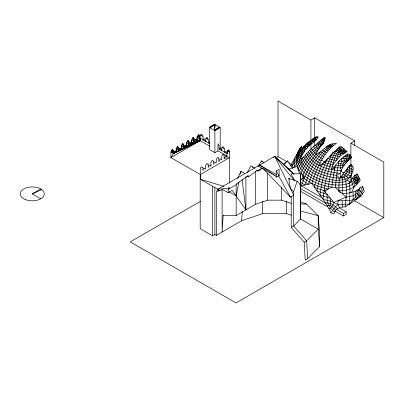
<?xml version="1.0" encoding="UTF-8"?>
<svg xmlns="http://www.w3.org/2000/svg" width="404" height="404" viewBox="0 0 404 404"><rect width="100%" height="100%" fill="white"/><g stroke="black" fill="none" stroke-linecap="round" stroke-linejoin="round"><path stroke-width="0.61" d="M298.404 151.298L298.531 151.47C296.364 175.083 327.043 185.365 345.859 181.578L350.859 176.321L352.864 171.488L353.02 169.539L351.581 168.791C345.93 168.534 342.794 173.589 340.693 177.962L340.072 173.372C342.052 167.337 345.965 162.282 350.818 158.262L350.904 155.606L349.637 154.197L347.501 154.01L343.774 156.752L338.926 161.07L336.552 175.407L335.406 187.678L338.855 190.658C347.435 191.294 355.944 187.668 360.252 180.053L357.035 173.841L355.682 174.972C357.419 186.653 343.92 188.355 335.406 187.678C325.498 186.663 315.665 183.552 307.353 177.992C295.496 171.306 292.193 156.202 301.924 146.248L299.824 148.581L290.718 165.62M320.433 146.743L323.806 142.88L325.26 137.885L324.109 137.663C313.873 145.799 304.015 154.914 297.132 166.256M294.9 180.699L290.865 173.806L300.541 173.791L300.556 219.054L293.658 225.993L291.218 227.407L304.192 242.228L305.257 260.035L307.696 258.616L319.7 246.546L319.635 232.623L318.185 215.66L306.469 204.01L300.086 201.899M328.866 208.924C331.755 208.116 333.214 205.156 333.916 202.47L338.158 200.475L342.087 200.778L342.365 207.025C338.38 207.358 334.901 210.05 333.825 213.928L330.916 212.817C326.169 202 318.211 193.243 311.853 183.431L304.111 178.573L302.975 174.452L308.626 163.878L316.004 154.202L318.301 149.475L320.993 145.309L323.806 142.88C322.564 141.137 323.978 139.122 325.26 137.885M200.187 174.609L200.187 228.699L212.666 235.865L214.877 234.583L216.302 235.406L241.658 220.685L262.509 213.696L262.812 201.116M345.445 206.858L361.03 196.086L364.221 191.476L362.777 186.592L360.121 187.633L357.51 190.769L356.863 193.132L355.348 194.465L352.909 195.849L346.137 197.147L342.476 193.829L342.693 184.795L342.087 176.003L343.95 176.194C348.218 185.658 345.839 196.798 345.445 206.858L342.365 207.025M300.177 181.957L304.894 185.047L311.853 183.431C316.544 168.443 323.316 152.672 336.487 143.248L330.194 144.279L329.947 146.066C316.817 154.929 309.777 170.432 304.894 185.047L300.253 186.178M362.428 194.102L361.711 192.304L360.626 191.163C358.176 190.031 355.53 191.319 353.116 191.91L353.187 199.632L349.576 204.126L337.805 204.384L330.497 201.066L323.427 199.445C323.66 189.092 326.104 178.922 328.871 168.988C331.527 160.837 333.588 151.722 340.567 146.051L347.081 151.556L339.607 156.621L332.82 164.923L330.028 176.841L327.957 189.163L324.089 190.784L314.226 187.209L317.579 175.467L322.286 164.125L327.664 158.464L331.694 154.899L332.734 152.874L337.577 149.051L342.441 147.495M223.826 215.074L223.18 215.453L222.114 232.032L222.114 189.693M241.658 220.685L242.254 211.474M351.288 173.437L351.581 168.791L352.263 166.1L351.238 164.494L349.197 165.665L345.597 170.806L347.354 171.998L351.288 173.437L350.859 176.321C338.436 184.593 321.776 178.376 310.161 171.311C302.455 166.423 297.117 156.096 301.419 147.309M349.576 204.126L349.98 189.102L349.197 183.174L351.349 179.331L354.535 175.573L355.682 174.972M214.877 124.513L214.357 130.315L219.549 127.194L219.7 127.841L219.7 127.189L215.509 129.623L215.509 130.275L219.549 127.194L214.903 130.623L214.903 152.646L209.595 149.596L209.595 127.578L214.877 124.513L220.185 127.558L220.185 148.975M301.056 148.137C292.991 156.818 299.268 170.392 308.237 175.73C315.332 180.603 323.69 183.386 332.139 184.729C339.653 185.481 348.925 185.421 354.48 179.573L354.535 175.573M203.111 139.834L203.111 136.517L200.187 134.84L200.187 140.648L181.26 149.137L181.573 145.642L182.159 143.991L182.906 143.556L183.497 144.526L183.78 147.677L200.187 140.648L209.954 146.258M339.552 207.681L337.805 204.384L338.158 200.475L346.137 197.147M210.024 143.804L200.187 138.153L199.687 138.446L199.192 135.416L198.571 134.466L200.187 140.648L186.416 146.147L186.769 142.627L187.486 140.9L188.143 140.516L188.688 141.511L189.047 144.617L200.187 140.648L198.571 134.466L197.339 136.491L197.006 140.001L173.523 153.631L170.912 157.636L200.339 174.538L229.613 157.55L224.104 158.252L224.104 154.939L223.806 155.111L223.266 154.116L222.629 154.485L221.756 156.303L221.756 159.62L221.271 159.898L220.635 158.752L219.902 159.176L219.322 161.029L218.827 161.317L218.827 158.004L218.488 158.196L217.928 157.212L217.291 157.585L216.317 159.459L216.317 162.772L215.928 162.999L215.251 161.878L214.504 162.312L213.61 164.347L213.61 161.029L213.166 161.287L212.519 160.353L211.767 160.787L210.949 162.575L210.949 165.887L210.57 166.11L209.888 164.994L209.166 165.408L208.206 167.478L208.206 164.165L207.777 164.413L207.136 163.479L206.353 163.933L205.591 165.68L205.591 168.998L205.166 169.246L204.454 168.145L203.631 168.619L202.899 170.559L202.899 167.246L202.318 167.584L201.485 166.756L200.909 167.089L200.339 168.731L200.339 179.245L217.837 189.294L229.613 188.072L228.134 189.41L228.134 192.683L222.771 189.602L217.973 191.193L217.973 188.673M200.187 140.648L180.871 149.364L180.28 148.192L179.639 148.566L178.982 150.46L200.187 140.648L184.148 147.46L184.785 145.576L186.072 146.344L200.187 140.648L178.654 150.652L178.245 147.571L177.735 146.561L177.058 146.955L176.508 148.581L176.099 148.818L176.099 152.131L200.187 140.648L189.37 144.43L190.042 142.526L191.274 143.329L200.187 140.648L175.689 152.374L175.048 151.232L174.427 151.591L173.806 153.464L200.187 140.648L194.582 141.41L195.374 139.431L196.824 140.102L200.187 140.648L173.523 153.631L173.053 150.586L172.493 149.601L171.786 150.01L171.316 151.591L170.912 151.828L170.912 157.636L200.187 140.648L197.006 140.001L197.006 136.683L197.339 136.491L200.187 140.648L191.597 143.142L191.971 139.607L192.678 137.885L193.455 137.436L194.213 141.622L200.187 140.648L198.132 134.724M292.557 168.301L291.981 165.741L294.173 161.191L297.314 157.797L301.273 152.601L305.747 148.581L305.959 146.667L310.489 140.749L311.984 143.41C303.838 149.99 298.94 159.56 291.158 166.438M313.908 141.536L314.342 138.335L316.115 136.956L318.13 136.941L316.635 139.658L311.984 143.41L309.888 144.592L309.661 145.435L307.242 145.051L306.086 144.228C301.147 148.01 299.657 154.772 294.657 158.434C293.925 161.337 294.001 164.463 295.092 167.266M176.099 152.131L176.508 148.581L178.654 150.652L178.654 147.334L178.245 147.571M325.695 192.647L326.023 189.976M357.035 173.841C356.298 180.27 354.616 186.653 351.51 192.349M353.02 169.539L353.278 167.7L352.263 166.1L347.061 168.377L348.187 170.836L352.864 171.488M215.352 124.785L214.357 130.315L214.332 124.174L210.1 126.634L210.1 127.285L210.161 127.901L214.332 124.826M238.961 181.83L236.153 195.889L245.925 209.863L245.925 176.73M240.794 172.659L241.037 171.437L244.784 173.589M349.637 154.197L349.334 155.661L349.531 158.11L350.818 158.262L351.384 157.676L349.314 156.873L343.774 156.752L344.238 160.216L345.299 161.363L346.799 162.11M347.081 151.556L345.395 152L343.158 151.182L340.623 151.071C337.643 153.318 337.406 157.424 336.456 160.752L327.664 158.464C322.569 168.705 318.887 179.669 316.938 190.946L327.301 194.511L333.916 202.47M299.824 148.581L299.46 150.51L299.975 151.924L305.959 146.667L307.681 146.571C309.388 143.107 312.903 140.501 316.635 139.658M303.131 147.293L302.748 149.515L302.859 152.97C300.722 158.59 297.152 163.569 292.981 167.862M358.045 175.629L356.222 183.179L356.267 185.007M346.142 151.768C337.335 145.379 334.249 158.883 332.82 164.923L325.589 162.837M315.388 139.9L315.782 138.506L315.63 137.85L315.12 137.713L313.706 138.219L311.701 139.88L317.019 136.895M307.681 146.571L307.267 147.96L305.747 148.581M360.121 187.633C358.893 192.112 357.05 196.783 353.187 199.632L349.834 200.556L342.087 200.778M300.788 147.43L300.531 149.551L297.602 154.318L296.177 155.651M293.658 191.607L297.107 181.265L288.714 178.482L290.425 188.577L293.658 191.607L293.658 225.993L306.631 240.814L307.696 258.616M236.577 183.598L236.153 184.754L236.153 215.534L223.18 215.453M239.976 174.331L241.037 171.437L237.512 178.452M330.194 144.279C315.196 153.257 306.979 169.872 301.349 185.815L300.424 185.269M332.78 143.773L332.285 144.95L325.018 151.97L318.044 161.928L312.454 172.811L308.368 184.295L300.793 179.124L300.344 180.118M206.298 138.35L206.747 137.294L207.419 137.683L207.934 139.289M219.7 149.364L220.215 148.147L220.857 148.51L221.422 150.354M349.531 158.11L341.592 158.848L341.789 161.292C340.224 164.105 339.744 167.594 341.42 170.478C328.417 170.453 313.145 165.807 306.813 153.464M358.888 177.21L357.394 180.689L357.707 183.31M339.577 147.026L341.723 149.263L341.966 150.182L340.602 153.146L339.607 156.621L331.694 154.899C325.745 167.483 321.614 181.002 319.993 194.844L330.679 198.349L330.432 205.282L335.754 210.232M203.485 140.047L204.035 138.85L204.692 139.228L205.313 141.102M302.45 178.846L303.54 176.513M362.777 186.592L356.823 199.101L353.187 199.632M247.283 172.781L250.813 165.766L255.182 168.276M363.494 188.905L360.03 195.768L356.823 199.101L355.767 197.283L355.348 194.465L355.56 191.208L358.813 189.203M200.773 135.178L201.323 134.184L202.01 134.577L202.54 136.193M208.787 143.097L209.434 141.95M299.51 170.523C304.621 160.605 311.959 151.879 320.993 145.309L319.145 141.86M225.023 152.419L225.695 151.293L226.397 151.697L226.902 153.5M359.605 178.664L357.429 181.992L356.222 183.179L355.081 183.517L354.187 182.537L353.237 178.432L355.677 177.533L356.52 177.654L358.03 179.219L359.015 181.669M302.995 177.679L301.116 172.533C304.975 164.59 310.065 157.212 316.504 151.136L313.363 146.374C317.862 144.809 322.018 142.041 324.109 137.663M298.172 168.428C304.131 157.611 312.868 148.475 323.372 142.011M333.275 168.69L335.365 165.382L338.926 161.07L341.789 161.292L345.91 163.13M301.642 155.646L304.323 151.505L303.924 146.288M330.916 212.817L333.936 208.585L337.805 204.384M227.866 150.737L228.502 149.793L229.002 150.081L229.613 151.742L229.613 183.088M258.166 166.15L261.691 160.923L263.994 162.792M348.187 170.836L343.95 176.194M310.03 141.011C307.202 143.45 304.934 146.743 301.854 149.041C300.748 152.081 301.965 155.353 300.424 158.328L302.384 158.53C307.035 169.433 319.185 174.427 330.028 176.841C339.102 179.386 353.217 178.982 349.197 165.665M222.336 147.561L223.013 146.642L223.569 146.96L224.185 148.621M316.504 151.136L318.301 149.475L322.559 144.011L321.609 141.592L320.417 140.764M329.679 156.681C332.588 151.525 338.613 149.586 344.158 148.914L342.309 153.363L340.052 154.717L332.734 152.874M283.926 164.529L287.552 160.883L292.501 168.185M309.111 141.541L306.086 144.228M256.671 170.326L258.126 171.109L261.716 167.988M273.291 157.555L274.68 156.308L288.961 169.2M345.688 150.253L344.455 151.556L344.011 153.606L338.946 152.818L335.795 151.202M316.115 136.956C314.59 137.411 313.226 138.749 312.585 140.203L313.075 142.425M283.391 164.266L287.552 160.883M308.373 152.005C311.024 156.803 315.211 160.63 320.094 163.075L320.099 165.802L326.604 160.63L333.457 162.61M313.706 138.219L315.322 137.173M246.905 176.038L248.369 176.881L257.914 169.847L258.126 171.109M301.404 158.429L303.803 156.747C309.403 169.16 324.059 173.745 336.552 175.407L339.259 177.982L338.855 190.658L342.476 193.829L346.253 193.531L353.116 191.91M318.13 136.941L314.155 139.431L311.014 140.612M258.934 170.493L262.489 168.281M173.053 150.586L173.523 150.313L173.523 153.631L170.912 151.828M183.497 144.526L183.78 144.359L183.78 147.677L181.573 145.642L181.26 145.824L181.26 149.137M188.688 141.511L189.047 141.304L189.047 144.617L186.769 142.627L186.416 142.829L186.416 146.147M193.844 138.516L194.213 138.304L194.213 141.622L191.971 139.607L191.597 139.824L191.597 143.142M199.192 135.416L199.687 135.128L199.687 138.446M184.785 145.576L185.603 145.107L186.072 146.344M190.042 142.526L190.764 142.107L191.274 143.329M195.374 139.431L196.152 138.981L196.824 140.102M220.185 127.558L214.903 130.623L209.595 127.578M214.903 152.646L217.973 150.864L217.973 143.748L219.079 145.692L219.079 149.005L227.346 153.752M224.104 158.252L224.68 157.919L225.351 156.015L225.998 155.641L226.594 156.813L226.891 156.636L226.891 153.323L227.417 153.02L228.002 151.364L228.669 150.98L229.235 151.965L229.613 151.742L227.346 150.439L227.346 153.202M217.837 189.294L274.68 156.308L293.834 174.068M217.973 191.193L219.301 190.42M228.134 189.41L236.153 184.754L238.592 182.552L248.142 175.518L248.369 176.881M228.134 192.683L232.143 190.355L236.153 195.889L229.134 191.855M276.19 170.958L279.103 169.266L279.103 175.654L276.19 177.346L276.19 170.958L279.103 175.654M236.153 215.534L255.702 204.192L267.685 200.172L281.543 200.152L291.274 203.374M263.161 168.614L290.365 197.122L293.658 195.213L274.68 156.308L294.582 180.896M336.552 175.407L340.072 173.372C327.013 171.998 311.388 167.993 305.283 155.05M304.192 242.228L306.631 240.814L318.246 229.129L318.185 215.66L300.52 211.055M40.748 198.798L32.239 193.88L40.748 188.966M287.188 161.852L278.023 156.56L278.023 101.056L310.918 120.049L314.731 117.847L354.717 140.93L354.717 145.329M200.596 201.263L130.255 241.875L236.032 302.944L383.8 217.63L383.8 162.125L350.904 143.132L350.904 165.211M275.841 157.823L278.023 156.56M350.904 143.132L354.717 140.93M348.379 183.583L349.47 182.951M336.355 209.317L343.425 213.403L346.213 211.792L346.213 214.367L343.425 215.978L334.724 210.954M349.369 166.256L351.611 165.079M311.529 148.763L316.004 154.202L320.64 151.788L325.164 154.747M333.946 145.193C331.199 144.561 328.386 145.637 325.998 146.945L326.917 147.94L329.356 149.344M353.237 178.432L351.349 179.331L352.46 184.532L353.939 187.289M312.767 139.011L314.342 138.335M32.239 193.88L41.723 189.602M341.789 161.292L350.818 158.262M324.766 140.461L321.609 141.592M297.899 153.242L297.294 153.48M293.925 174.114L288.673 169.14L297.041 166.332L299.556 173.796M218.519 190.461L216.302 191.198L216.302 235.406M324.771 139.769L322.437 140.238L321.397 139.85M330.432 205.282L327.19 205.858M344.016 165.393L340.33 165.797L335.365 165.382L333.149 177.406L331.83 187.269L327.957 189.163L317.882 186.082L311.853 183.431M300.793 179.124L304.111 178.573M357.394 180.689L355.884 180.649L354.48 179.573M324.735 139.304L322.079 139.037M325.538 202.884C330.179 202.46 334.583 205.222 337.365 208.767M300.324 204.071L306.469 204.01M262.509 213.696L286.618 213.66L291.395 215.241M329.947 146.066L332.3 146.531M338.385 163.368L344.87 164.377M323.614 138.461L324.609 138.607M336.986 158.479L330.694 157.01M329.578 166.65L322.286 164.125M200.339 179.245L223.897 186.35M228.472 187.729L229.613 188.072M361.03 196.086L358.808 195.112L356.863 193.132M299.455 184.209L300.556 184.668L300.556 219.054L318.246 229.129L319.7 246.546M342.738 174.063L345.026 175.048L346.874 176.371L348.177 178.149M330.79 147.884L328.634 146.783L328.028 145.92M327.937 151L324.114 148.369M309.888 144.592L306.939 143.607L308.353 142.577L309.353 142.561L310.822 144.132M343.95 172.276L350.859 176.321M326.538 152.813L322.341 150.036M323.831 156.762L318.998 153.606M322.538 158.828L318.973 156.671L316.004 154.202M321.291 160.933C316.554 158.656 312.827 154.833 309.954 150.495M261.004 166.352L259.706 164.994L276.518 174.649M258.04 165.963L277.018 176.861L259.706 164.994M217.973 150.864L227.497 156.333M321.215 159.918L324.457 161.792M332.022 166.155L334.184 167.407M340.668 171.15L343.91 173.018M349.854 176.452L351.475 177.386M340.623 176.498L341.703 177.119M346.566 179.926L350.349 182.113M288.81 162.787L291.506 164.347M340.789 192.799L338.552 191.511L338.552 189.819M354.141 200.505L383.8 217.63M301.076 185.729L322.831 198.288M339.143 207.707L346.213 211.792M300.46 188.597L326.023 203.353M300.46 191.178L327.654 206.873M288.714 178.482L289.779 179.103M287.805 168.872L290.34 170.448L288.673 169.14M174.427 151.591L175.689 152.374M179.639 148.566L180.871 149.364M334.658 212.004C328.962 208.373 326.104 201.106 327.301 194.511L324.089 190.784M252.147 166.867L253.035 167.604M171.316 151.591L173.523 153.631L172.493 149.601M351.374 157.055L349.334 155.661L345.758 155.197L346.248 159.615L347.41 161.433M297.107 181.265L300.556 184.668L300.541 173.791M261.691 160.923L263.903 163.115M318.301 149.475L316.473 146.829L315.968 145.304M305.959 146.667L305.005 145.172M340.623 151.071L338.815 147.773M319.216 146.723L317.67 142.89M278.689 175.897L290.365 197.122M171.786 150.01L173.523 153.631M182.159 143.991L183.78 147.677L182.906 143.556M177.058 146.955L178.654 150.652L177.735 146.561M187.486 140.9L189.047 144.617L188.143 140.516M192.678 137.885L194.213 141.622L193.455 137.436M337.577 149.051L337.941 150.293L339.855 151.697L345.587 152.712L345.395 152M330.321 164.337L331.618 169.635L334.931 167.741L340.451 167.953L342.744 167.221C341.632 163.777 345.066 160.474 348.415 160.479L347.501 154.01M242.062 179.497L245.925 209.863M286.32 201.081L286.618 213.66M350.904 175.301L350.904 180.346M343.425 213.403L343.425 215.978M314.731 117.847L314.731 137.951M314.731 141.092L314.731 145.491M310.918 120.049L310.918 142.122M310.918 143.385L310.918 149.692M291.218 196.627L291.218 227.407M281.543 187.648L281.543 200.152M267.685 173.291L267.685 200.172M255.702 171.059L255.702 204.192M224.558 152.151L224.558 148.839L221.786 147.243L221.786 150.561M214.877 187.416L214.877 234.583M212.666 186.178L212.666 235.865M208.413 142.88L208.413 139.562L205.888 138.112L205.888 141.43M25.735 199.733A12.039 6.954 0 0 0 44.263 194.208A12.039 6.954 0 0 0 26.715 187.703A12.039 6.954 0 0 0 25.735 199.733"/></g></svg>
